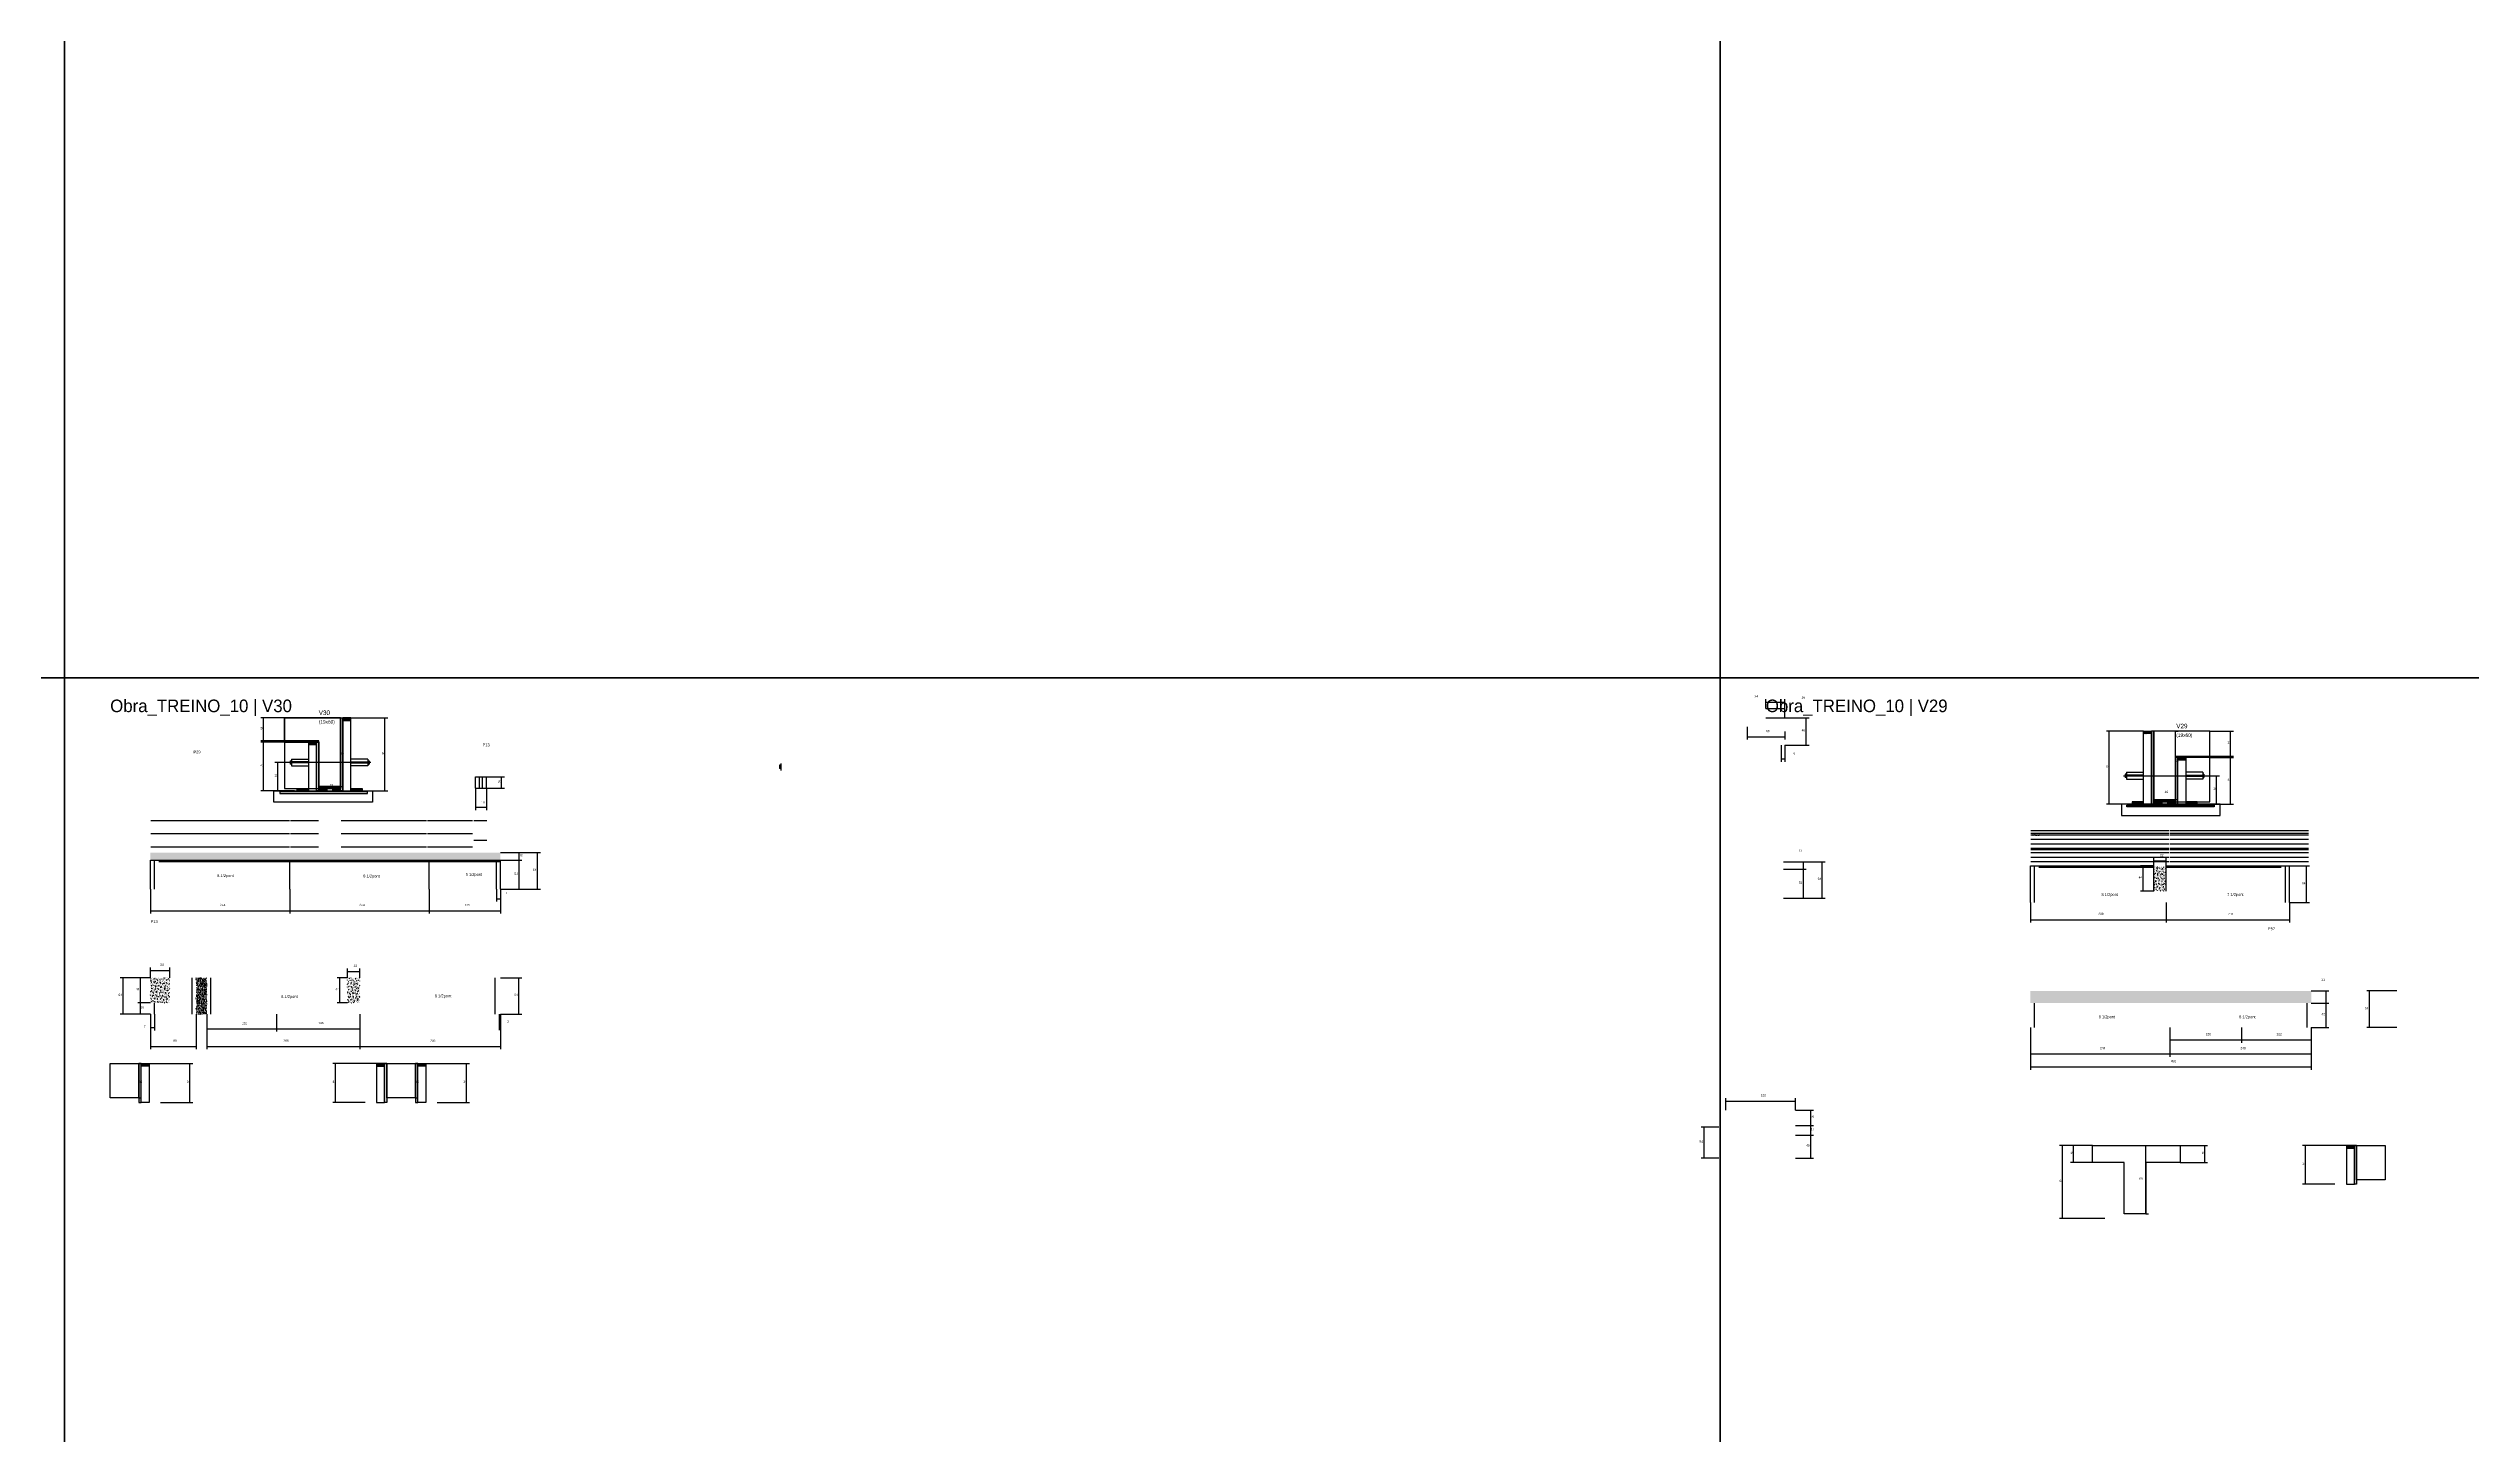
# Model space of a CAD drawing. Header units: metres. Extents: x -41 to 34840, y -36000 to 1848.
# Drawn here: x 17372 to 21616, y -17526 to -15097 of the extents above; entities that cross this region are included whole.
import ezdxf

# ---------------------------------------------------------------- set-up
doc = ezdxf.new("R2010")
doc.units = ezdxf.units.M
for name, color, linetype in [('barrote', 126, 'Continuous'), ('CELL_BORDER', 8, 'Continuous'), ('CONCRETO', 251, 'Continuous'), ('COTA', 4, 'Continuous'), ('Cota Seção (2x)', 4, 'Continuous'), ('Hachura', 253, 'Continuous'), ('LABEL_ID', 3, 'Continuous'), ('Madeira', 126, 'Continuous'), ('NOMENCLATURA', 7, 'Continuous'), ('Painéis', 200, 'Continuous'), ('SARR_2.2x7', 40, 'Continuous'), ('SCO-___-LAJ', 4, 'Continuous'), ('TENSOR', 2, 'Continuous'), ('Texto Seção', 7, 'Continuous')]:
    doc.layers.add(name, color=color, linetype=linetype)

msp = doc.modelspace()

# ---------------------------------------------------------------- hatches: boundary and pattern name
at = {"layer": 'COTA'}
h = msp.add_hatch(dxfattribs=at)
h.set_pattern_fill('AR-CONC', scale=0.03)
h.paths.add_polyline_path([(17550.4, -16506.2), (17550.4, -16520.2), (17550.4, -16520.2), (18163.4, -16520.2), (18163.4, -16520.2), (18163.4, -16506.2), (18163.4, -16506.2), (17550.4, -16506.2)])
h = msp.add_hatch(dxfattribs=at)
h.set_pattern_fill('AR-CONC', scale=0.03)
h.paths.add_polyline_path([(21059.4, -16573.5), (21081.4, -16573.5), (21081.4, -16529.5), (21059.4, -16529.5)])
h = msp.add_hatch(dxfattribs=at)
h.set_pattern_fill('AR-CONC', scale=0.03)
h.paths.add_polyline_path([(17584.4, -16725.3), (17550.4, -16725.3), (17550.4, -16769.3), (17584.4, -16769.3)])
h = msp.add_hatch(dxfattribs=at)
h.set_pattern_fill('AR-CONC', scale=0.03)
h.paths.add_polyline_path([(17630.4, -16789.3), (17649.4, -16789.3), (17649.4, -16725.3), (17630.4, -16725.3)])
h = msp.add_hatch(dxfattribs=at)
h.set_pattern_fill('AR-CONC', scale=0.03)
h.paths.add_polyline_path([(17895.4, -16769.3), (17917.4, -16769.3), (17917.4, -16725.3), (17895.4, -16725.3)])
h = msp.add_hatch(dxfattribs=at)
h.set_pattern_fill('AR-CONC', scale=0.03)
h.paths.add_polyline_path([(20843.4, -16748.6), (20843.4, -16769.8), (21335.4, -16769.8), (21335.4, -16748.6)])
at = {"layer": 'Hachura'}
h = msp.add_hatch(color=8, dxfattribs=at)
h.dxf.hatch_style = 1
h.paths.add_polyline_path([(17883.3, -16270), (17887.3, -16270), (17887.3, -16270), (17887.3, -16398), (17887.3, -16398), (17883.3, -16398), (17883.3, -16398), (17883.3, -16270)])
h = msp.add_hatch(dxfattribs=at)
h.set_pattern_fill('ANSI31', scale=0.5)
h.paths.add_polyline_path([(17901.3, -16274.4), (17901.3, -16270), (17901.3, -16270), (17887.3, -16270), (17887.3, -16270), (17887.3, -16274.4), (17887.3, -16274.4), (17901.3, -16274.4)])
h = msp.add_hatch(dxfattribs=at)
h.set_pattern_fill('ANSI31', scale=0.5)
h.paths.add_polyline_path([(21041.4, -16297.7), (21041.4, -16293.3), (21041.4, -16293.3), (21055.4, -16293.3), (21055.4, -16293.3), (21055.4, -16297.7), (21055.4, -16297.7), (21041.4, -16297.7)])
h = msp.add_hatch(color=8, dxfattribs=at)
h.dxf.hatch_style = 1
h.paths.add_polyline_path([(21059.4, -16293.3), (21055.4, -16293.3), (21055.4, -16293.3), (21055.4, -16421.3), (21055.4, -16421.3), (21059.4, -16421.3), (21059.4, -16421.3), (21059.4, -16293.3)])
h = msp.add_hatch(color=8, dxfattribs=at)
h.dxf.hatch_style = 1
h.paths.add_polyline_path([(17845.3, -16312.4), (17845.3, -16310), (17845.3, -16310), (17785.3, -16310), (17785.3, -16310), (17785.3, -16312.4), (17785.3, -16312.4), (17845.3, -16312.4)])
h = msp.add_hatch(dxfattribs=at)
h.set_pattern_fill('ANSI31', scale=0.5)
h.paths.add_polyline_path([(17841.3, -16316.8), (17841.3, -16312.4), (17841.3, -16312.4), (17827.3, -16312.4), (17827.3, -16312.4), (17827.3, -16316.8), (17827.3, -16316.8), (17841.3, -16316.8)])
h = msp.add_hatch(color=8, dxfattribs=at)
h.dxf.hatch_style = 1
h.paths.add_polyline_path([(17841.3, -16312.4), (17845.3, -16312.4), (17845.3, -16312.4), (17845.3, -16398), (17845.3, -16398), (17841.3, -16398), (17841.3, -16398), (17841.3, -16312.4)])
h = msp.add_hatch(color=8, dxfattribs=at)
h.dxf.hatch_style = 1
h.paths.add_polyline_path([(21097.4, -16339.7), (21097.4, -16337.3), (21097.4, -16337.3), (21157.4, -16337.3), (21157.4, -16337.3), (21157.4, -16339.7), (21157.4, -16339.7), (21097.4, -16339.7)])
h = msp.add_hatch(color=8, dxfattribs=at)
h.dxf.hatch_style = 1
h.paths.add_polyline_path([(21101.4, -16339.7), (21097.4, -16339.7), (21097.4, -16339.7), (21097.4, -16421.3), (21097.4, -16421.3), (21101.4, -16421.3), (21101.4, -16421.3), (21101.4, -16339.7)])
h = msp.add_hatch(dxfattribs=at)
h.set_pattern_fill('ANSI31', scale=0.5)
h.paths.add_polyline_path([(21101.4, -16344.1), (21101.4, -16339.7), (21101.4, -16339.7), (21115.4, -16339.7), (21115.4, -16339.7), (21115.4, -16344.1), (21115.4, -16344.1), (21101.4, -16344.1)])
h = msp.add_hatch(dxfattribs=at)
h.set_pattern_fill('ANSI31', scale=0.5)
h.paths.add_polyline_path([(17807.3, -16398), (17807.3, -16393.6), (17807.3, -16393.6), (17827.3, -16393.6), (17827.3, -16393.6), (17827.3, -16398), (17827.3, -16398), (17807.3, -16398)])
h = msp.add_hatch(color=8, dxfattribs=at)
h.dxf.hatch_style = 1
h.paths.add_polyline_path([(17883.3, -16393.6), (17883.3, -16390), (17883.3, -16390), (17845.3, -16390), (17845.3, -16390), (17845.3, -16393.6), (17845.3, -16393.6), (17883.3, -16393.6)])
h = msp.add_hatch(dxfattribs=at)
h.set_pattern_fill('ANSI31', scale=0.5)
h.paths.add_polyline_path([(17845.3, -16398), (17845.3, -16393.6), (17845.3, -16393.6), (17859.3, -16393.6), (17859.3, -16393.6), (17859.3, -16398), (17859.3, -16398), (17845.3, -16398)])
h = msp.add_hatch(dxfattribs=at)
h.set_pattern_fill('ANSI31', scale=0.5)
h.paths.add_polyline_path([(17883.3, -16398), (17883.3, -16393.6), (17883.3, -16393.6), (17869.3, -16393.6), (17869.3, -16393.6), (17869.3, -16398), (17869.3, -16398), (17883.3, -16398)])
h = msp.add_hatch(dxfattribs=at)
h.set_pattern_fill('ANSI31', scale=0.5)
h.paths.add_polyline_path([(17901.3, -16398), (17901.3, -16393.6), (17901.3, -16393.6), (17921.3, -16393.6), (17921.3, -16393.6), (17921.3, -16398), (17921.3, -16398), (17901.3, -16398)])
h = msp.add_hatch(dxfattribs=at)
h.set_pattern_fill('ANSI31', scale=0.5)
h.paths.add_polyline_path([(21041.4, -16421.3), (21041.4, -16416.9), (21041.4, -16416.9), (21021.4, -16416.9), (21021.4, -16416.9), (21021.4, -16421.3), (21021.4, -16421.3), (21041.4, -16421.3)])
h = msp.add_hatch(color=8, dxfattribs=at)
h.dxf.hatch_style = 1
h.paths.add_polyline_path([(21059.4, -16416.9), (21059.4, -16413.3), (21059.4, -16413.3), (21097.4, -16413.3), (21097.4, -16413.3), (21097.4, -16416.9), (21097.4, -16416.9), (21059.4, -16416.9)])
h = msp.add_hatch(dxfattribs=at)
h.set_pattern_fill('ANSI31', scale=0.5)
h.paths.add_polyline_path([(21059.4, -16421.3), (21059.4, -16416.9), (21059.4, -16416.9), (21073.4, -16416.9), (21073.4, -16416.9), (21073.4, -16421.3), (21073.4, -16421.3), (21059.4, -16421.3)])
h = msp.add_hatch(dxfattribs=at)
h.set_pattern_fill('ANSI31', scale=0.5)
h.paths.add_polyline_path([(21097.4, -16421.3), (21097.4, -16416.9), (21097.4, -16416.9), (21083.4, -16416.9), (21083.4, -16416.9), (21083.4, -16421.3), (21083.4, -16421.3), (21097.4, -16421.3)])
h = msp.add_hatch(dxfattribs=at)
h.set_pattern_fill('ANSI31', scale=0.5)
h.paths.add_polyline_path([(21135.4, -16421.3), (21135.4, -16416.9), (21135.4, -16416.9), (21115.4, -16416.9), (21115.4, -16416.9), (21115.4, -16421.3), (21115.4, -16421.3), (21135.4, -16421.3)])
h = msp.add_hatch(color=8, dxfattribs=at)
h.dxf.hatch_style = 1
h.paths.add_polyline_path([(17534, -16875.7), (17530, -16875.7), (17530, -16875.7), (17530, -16943.7), (17530, -16943.7), (17534, -16943.7), (17534, -16943.7), (17534, -16875.7)])
h = msp.add_hatch(dxfattribs=at)
h.set_pattern_fill('ANSI31', scale=0.5)
h.paths.add_polyline_path([(17534, -16880.1), (17534, -16875.7), (17534, -16875.7), (17548, -16875.7), (17548, -16875.7), (17548, -16880.1), (17548, -16880.1), (17534, -16880.1)])
h = msp.add_hatch(dxfattribs=at)
h.set_pattern_fill('ANSI31', scale=0.5)
h.paths.add_polyline_path([(17960.6, -16880.1), (17960.6, -16875.7), (17960.6, -16875.7), (17946.6, -16875.7), (17946.6, -16875.7), (17946.6, -16880.1), (17946.6, -16880.1), (17960.6, -16880.1)])
h = msp.add_hatch(color=8, dxfattribs=at)
h.dxf.hatch_style = 1
h.paths.add_polyline_path([(17960.6, -16875.7), (17964.6, -16875.7), (17964.6, -16875.7), (17964.6, -16943.7), (17964.6, -16943.7), (17960.6, -16943.7), (17960.6, -16943.7), (17960.6, -16875.7)])
h = msp.add_hatch(color=8, dxfattribs=at)
h.dxf.hatch_style = 1
h.paths.add_polyline_path([(18018.6, -16875.7), (18014.6, -16875.7), (18014.6, -16875.7), (18014.6, -16943.7), (18014.6, -16943.7), (18018.6, -16943.7), (18018.6, -16943.7), (18018.6, -16875.7)])
h = msp.add_hatch(dxfattribs=at)
h.set_pattern_fill('ANSI31', scale=0.5)
h.paths.add_polyline_path([(18018.6, -16880.1), (18018.6, -16875.7), (18018.6, -16875.7), (18032.6, -16875.7), (18032.6, -16875.7), (18032.6, -16880.1), (18032.6, -16880.1), (18018.6, -16880.1)])
h = msp.add_hatch(dxfattribs=at)
h.set_pattern_fill('ANSI31', scale=0.5)
h.paths.add_polyline_path([(21410.8, -17023.7), (21410.8, -17019.3), (21410.8, -17019.3), (21396.8, -17019.3), (21396.8, -17019.3), (21396.8, -17023.7), (21396.8, -17023.7), (21410.8, -17023.7)])
h = msp.add_hatch(color=8, dxfattribs=at)
h.dxf.hatch_style = 1
h.paths.add_polyline_path([(21410.8, -17019.3), (21414.8, -17019.3), (21414.8, -17019.3), (21414.8, -17087.3), (21414.8, -17087.3), (21410.8, -17087.3), (21410.8, -17087.3), (21410.8, -17019.3)])

# ---------------------------------------------------------------- linework, layer by layer
for p, q in [((17795.3, -16345.1), (17795.3, -16351.1)), ((17795.3, -16345.1), (17797.3, -16345.1)), ((17797.3, -16351.1), (17795.3, -16351.1)), ((17797.3, -16342.1), (17797.3, -16354.1)), ((17797.3, -16342.1), (17827.3, -16342.1)), ((17827.3, -16347.1), (17797.3, -16347.1)), ((17827.3, -16349.1), (17797.3, -16349.1)), ((17797.3, -16354.1), (17827.3, -16354.1)), ((17931.3, -16342.1), (17901.3, -16342.1)), ((17901.3, -16347.1), (17931.3, -16347.1)), ((17901.3, -16349.1), (17931.3, -16349.1)), ((17931.3, -16354.1), (17901.3, -16354.1)), ((17931.3, -16342.1), (17931.3, -16354.1)), ((17931.3, -16345.1), (17933.3, -16345.1)), ((17931.3, -16351.1), (17933.3, -16351.1)), ((17933.3, -16345.1), (17933.3, -16351.1)), ((18652.5, -16353), (18652.5, -16359)), ((18654.5, -16353), (18652.5, -16353)), ((18654.5, -16359), (18652.5, -16359)), ((18654.5, -16350), (18654.5, -16362)), ((21009.4, -16368.4), (21009.4, -16374.4)), ((21011.4, -16368.4), (21009.4, -16368.4)), ((21011.4, -16374.4), (21009.4, -16374.4)), ((21011.4, -16365.4), (21011.4, -16377.4)), ((21011.4, -16365.4), (21041.4, -16365.4)), ((21041.4, -16370.4), (21011.4, -16370.4)), ((21041.4, -16372.4), (21011.4, -16372.4)), ((21011.4, -16377.4), (21041.4, -16377.4)), ((21145.4, -16365.4), (21115.4, -16365.4)), ((21115.4, -16370.4), (21145.4, -16370.4)), ((21115.4, -16372.4), (21145.4, -16372.4)), ((21145.4, -16377.4), (21115.4, -16377.4)), ((21145.4, -16365.4), (21145.4, -16377.4)), ((21147.4, -16368.4), (21145.4, -16368.4)), ((21145.4, -16374.4), (21147.4, -16374.4)), ((21147.4, -16368.4), (21147.4, -16374.4))]:
    msp.add_line(p, q)
at = {"layer": 'barrote'}
for points in [[(17939.7, -16418), (17766.7, -16418), (17766.7, -16398), (17939.7, -16398)], [(21003, -16441.3), (21176, -16441.3), (21176, -16421.3), (21003, -16421.3)]]:
    msp.add_lwpolyline(points, close=True, dxfattribs=at)
at = {"layer": 'CELL_BORDER'}
for points in [[(14500, -16200), (17400, -16200), (17400, -14400), (14500, -14400)], [(17400, -16200), (20300, -16200), (20300, -14400), (17400, -14400)], [(20300, -16200), (23200, -16200), (23200, -14400), (20300, -14400)], [(14500, -18000), (17400, -18000), (17400, -16200), (14500, -16200)], [(17400, -18000), (20300, -18000), (20300, -16200), (17400, -16200)], [(20300, -18000), (23200, -18000), (23200, -16200), (20300, -16200)]]:
    msp.add_lwpolyline(points, close=True, dxfattribs=at)
at = {"layer": 'CONCRETO'}
for points in [[(17845.3, -16310), (17785.3, -16310), (17785.3, -16270), (17845.3, -16270), (17845.3, -16270), (17883.3, -16270), (17883.3, -16393.6), (17883.3, -16393.6), (17883.3, -16390), (17845.3, -16390)], [(17785.3, -16393.6), (17883.3, -16393.6), (17883.3, -16270), (17785.3, -16270)], [(21097.4, -16337.3), (21157.4, -16337.3), (21157.4, -16293.3), (21097.4, -16293.3), (21097.4, -16293.3), (21059.4, -16293.3), (21059.4, -16416.9), (21059.4, -16416.9), (21059.4, -16413.3), (21097.4, -16413.3)], [(21059.4, -16416.9), (21157.4, -16416.9), (21157.4, -16293.3), (21059.4, -16293.3)], [(17480, -16875.7), (17480, -16875.7), (17480, -16875.7), (17480, -16875.7), (17530, -16875.7), (17530, -16875.7), (17530, -16875.7), (17530, -16935.7), (17480, -16935.7), (17480, -16875.7)], [(17964.6, -16875.7), (17964.6, -16875.7), (17964.6, -16875.7), (17964.6, -16875.7), (18014.6, -16875.7), (18014.6, -16875.7), (18014.6, -16875.7), (18014.6, -16935.7), (17964.6, -16935.7), (17964.6, -16875.7)], [(20951.9, -17049.3), (20951.9, -17019.3), (21105.5, -17019.3), (21105.5, -17049.3), (21045.5, -17049.3), (21045.5, -17139.3), (21007.5, -17139.3), (21007.5, -17049.3)], [(21414.8, -17019.3), (21414.8, -17019.3), (21414.8, -17019.3), (21414.8, -17019.3), (21464.8, -17019.3), (21464.8, -17019.3), (21464.8, -17019.3), (21464.8, -17079.3), (21414.8, -17079.3), (21414.8, -17019.3)]]:
    msp.add_lwpolyline(points, close=True, dxfattribs=at)
at = {"layer": 'COTA'}
for p, q in [((17785.3, -16270), (17743.6, -16270)), ((17748.6, -16310), (17748.6, -16270)), ((17901.3, -16270), (17966.3, -16270)), ((17961.3, -16398), (17961.3, -16270)), ((21041.4, -16293.3), (20976.4, -16293.3)), ((20981.4, -16421.3), (20981.4, -16293.3)), ((21157.4, -16293.3), (21199.1, -16293.3)), ((21194.1, -16337.3), (21194.1, -16293.3)), ((17785.3, -16310), (17743.6, -16310)), ((17785.3, -16312.4), (17743.6, -16312.4)), ((17748.6, -16398), (17748.6, -16312.4)), ((20407, -16317.8), (20407, -16346.9)), ((20413.5, -16317.8), (20413.5, -16346.9)), ((21157.4, -16337.3), (21199.1, -16337.3)), ((21157.4, -16339.7), (21199.1, -16339.7)), ((21194.1, -16421.3), (21194.1, -16339.7)), ((17792, -16348.1), (17768.5, -16348.1)), ((17773.5, -16398), (17773.5, -16348.1)), ((18139.1, -16373.3), (18170.4, -16373.3)), ((18165.4, -16393.3), (18165.4, -16373.3)), ((20407, -16341.9), (20413.5, -16341.9)), ((21150.7, -16371.4), (21174.3, -16371.4)), ((21169.3, -16421.3), (21169.3, -16371.4)), ((17802.9, -16398), (17743.6, -16398)), ((17792, -16398), (17768.5, -16398)), ((17901.3, -16398), (17966.3, -16398)), ((18120.1, -16393.3), (18120.1, -16431.5)), ((18139.1, -16393.3), (18139.1, -16431.5)), ((18139.1, -16393.3), (18170.4, -16393.3)), ((21041.4, -16421.3), (20976.4, -16421.3)), ((21139.8, -16421.3), (21199.1, -16421.3)), ((21150.7, -16421.3), (21174.3, -16421.3)), ((18120.1, -16426.5), (18139.1, -16426.5)), ((18163.4, -16506.2), (18201.2, -16506.2)), ((18163.4, -16506.2), (18233.4, -16506.2)), ((18196.2, -16519.4), (18196.2, -16506.2)), ((18228.4, -16570.2), (18228.4, -16506.2)), ((18163.4, -16519.4), (18201.2, -16519.4)), ((18163.4, -16519.4), (18201.2, -16519.4)), ((18196.2, -16570.2), (18196.2, -16519.4)), ((20410.8, -16522), (20483.8, -16522)), ((20410.8, -16535.2), (20450.7, -16535.2)), ((20445.7, -16586), (20445.7, -16535.2)), ((20478.8, -16586), (20478.8, -16522)), ((17550.4, -16570.2), (17550.4, -16613)), ((17794.4, -16570.2), (17794.4, -16613)), ((17794.4, -16570.2), (17794.4, -16613)), ((18038.4, -16570.2), (18038.4, -16613)), ((18038.4, -16570.2), (18038.4, -16613)), ((18156.4, -16570.2), (18156.4, -16592)), ((18156.4, -16587), (18163.4, -16587)), ((18163.4, -16570.2), (18163.4, -16592)), ((18163.4, -16570.2), (18163.4, -16613)), ((18163.4, -16570.2), (18201.2, -16570.2)), ((18163.4, -16570.2), (18233.4, -16570.2)), ((20410.8, -16586), (20450.7, -16586)), ((20410.8, -16586), (20483.8, -16586)), ((17550.4, -16608), (17794.4, -16608)), ((17794.4, -16608), (18038.4, -16608)), ((18038.4, -16608), (18163.4, -16608)), ((17550.4, -16789.3), (17550.4, -16817.8)), ((17550.4, -16789.3), (17550.4, -16850.7)), ((17557.4, -16789.3), (17557.4, -16817.8)), ((17630.4, -16789.3), (17630.4, -16850.7)), ((17649.4, -16789.3), (17649.4, -16850.7)), ((17917.4, -16789.3), (17917.4, -16850.7)), ((17917.4, -16789.3), (17917.4, -16850.7)), ((18163.4, -16789.3), (18163.4, -16850.7)), ((17550.4, -16812.8), (17557.4, -16812.8)), ((17550.4, -16845.7), (17630.4, -16845.7)), ((17649.4, -16845.7), (17917.4, -16845.7)), ((17917.4, -16845.7), (18163.4, -16845.7)), ((21087.4, -16812.6), (21087.4, -16839.3)), ((21087.4, -16834.3), (21213.4, -16834.3)), ((21213.4, -16812.6), (21213.4, -16839.3)), ((21213.4, -16812.6), (21213.4, -16839.3)), ((21213.4, -16834.3), (21335.4, -16834.3)), ((21335.4, -16812.6), (21335.4, -16839.3)), ((17548, -16875.7), (17624.5, -16875.7)), ((17619.5, -16943.7), (17619.5, -16875.7)), ((17964.6, -16875.7), (17869.9, -16875.7)), ((17874.9, -16943.7), (17874.9, -16875.7)), ((18032.6, -16875.7), (18109.1, -16875.7)), ((18104.1, -16943.7), (18104.1, -16875.7)), ((17568, -16943.7), (17624.5, -16943.7)), ((17926.6, -16943.7), (17869.9, -16943.7)), ((18052.6, -16943.7), (18109.1, -16943.7)), ((20951.9, -17019.3), (20894.5, -17019.3)), ((20899.5, -17147.3), (20899.5, -17019.3)), ((20951.9, -17019.3), (20913.8, -17019.3)), ((20951.9, -17049.3), (20913.8, -17049.3)), ((20918.8, -17049.3), (20918.8, -17019.3)), ((21105.5, -17019.3), (21153.8, -17019.3)), ((21105.5, -17049.3), (21153.8, -17049.3)), ((21148.8, -17049.3), (21148.8, -17019.3)), ((21414.8, -17019.3), (21320.2, -17019.3)), ((21325.2, -17087.3), (21325.2, -17019.3)), ((21376.8, -17087.3), (21320.2, -17087.3)), ((20973.9, -17147.3), (20894.5, -17147.3))]:
    msp.add_line(p, q, dxfattribs=at)
at = {"layer": 'Cota Seção (2x)'}
for p, q in [((20380, -16253.8), (20380, -16237.5)), ((20380, -16242.5), (20413.5, -16242.5)), ((20380, -16253.8), (20380, -16248.8)), ((20380, -16253.8), (20413.5, -16253.8)), ((20413.5, -16270), (20413.5, -16237.5)), ((20413.5, -16270), (20413.5, -16248.8)), ((17845.3, -16270), (17888.3, -16270)), ((17883.3, -16390), (17883.3, -16270)), ((20347.5, -16285.8), (20347.5, -16308.2)), ((20413.5, -16270), (20455.6, -16270)), ((20413.5, -16293.9), (20413.5, -16308.2)), ((20450.6, -16317.8), (20450.6, -16270)), ((21097.4, -16413.3), (21097.4, -16293.3)), ((21097.4, -16293.3), (21102.4, -16293.3)), ((20347.5, -16303.2), (20413.5, -16303.2)), ((20413.5, -16317.8), (20455.6, -16317.8)), ((17845.3, -16398), (17845.3, -16385)), ((17845.3, -16390), (17888.3, -16390)), ((17845.3, -16390), (17883.3, -16390)), ((17883.3, -16398), (17883.3, -16385)), ((21059.4, -16421.3), (21059.4, -16408.3)), ((21059.4, -16413.3), (21097.4, -16413.3)), ((21097.4, -16421.3), (21097.4, -16408.3)), ((21097.4, -16413.3), (21102.4, -16413.3)), ((20410.8, -16522), (20450.7, -16522)), ((20410.8, -16535.2), (20450.7, -16535.2)), ((20445.7, -16535.2), (20445.7, -16522)), ((21059.4, -16529.5), (21036.1, -16529.5)), ((21041.1, -16573.5), (21041.1, -16529.5)), ((21059.4, -16529.5), (21059.4, -16515.7)), ((21059.4, -16520.7), (21081.4, -16520.7)), ((21081.4, -16529.5), (21081.4, -16515.7)), ((21297.4, -16529.5), (21332.1, -16529.5)), ((21327.1, -16593.5), (21327.1, -16529.5)), ((20843.4, -16593.5), (20843.4, -16628.8)), ((21059.4, -16573.5), (21036.1, -16573.5)), ((21081.4, -16593.5), (21081.4, -16628.8)), ((21081.4, -16593.5), (21081.4, -16628.8)), ((21297.4, -16593.5), (21297.4, -16628.8)), ((21297.4, -16593.5), (21332.1, -16593.5)), ((20843.4, -16623.8), (21081.4, -16623.8)), ((21081.4, -16623.8), (21297.4, -16623.8)), ((17550.4, -16725.3), (17550.4, -16707.6)), ((17550.4, -16712.6), (17584.4, -16712.6)), ((17584.4, -16725.3), (17584.4, -16707.6)), ((17895.4, -16725.3), (17895.4, -16709.3)), ((17895.4, -16714.3), (17917.4, -16714.3)), ((17917.4, -16725.3), (17917.4, -16709.3)), ((17550.4, -16725.3), (17497.6, -16725.3)), ((17502.6, -16789.3), (17502.6, -16725.3)), ((17550.4, -16725.3), (17528.1, -16725.3)), ((17533.1, -16769.3), (17533.1, -16725.3)), ((17895.4, -16725.3), (17877.5, -16725.3)), ((17882.5, -16769.3), (17882.5, -16725.3)), ((18163.4, -16725.3), (18200.8, -16725.3)), ((18195.8, -16789.3), (18195.8, -16725.3)), ((21335.4, -16748.6), (21366.3, -16748.6)), ((21361.3, -16769.8), (21361.3, -16748.6)), ((21485.2, -16748.6), (21432.4, -16748.6)), ((21437.4, -16812.6), (21437.4, -16748.6)), ((17550.4, -16789.3), (17497.6, -16789.3)), ((17550.4, -16769.3), (17528.1, -16769.3)), ((17550.4, -16769.3), (17528.1, -16769.3)), ((17550.4, -16789.3), (17528.1, -16789.3)), ((17533.1, -16789.3), (17533.1, -16769.3)), ((17649.4, -16789.3), (17649.4, -16819.8)), ((17771.4, -16789.3), (17771.4, -16819.8)), ((17771.4, -16789.3), (17771.4, -16819.8)), ((17895.4, -16769.3), (17877.5, -16769.3)), ((17917.4, -16789.3), (17917.4, -16819.8)), ((18161.4, -16789.3), (18161.4, -16817.2)), ((18163.4, -16789.3), (18200.8, -16789.3)), ((18163.4, -16789.3), (18163.4, -16817.2)), ((21335.4, -16769.8), (21366.3, -16769.8)), ((21335.4, -16769.8), (21366.3, -16769.8)), ((21361.3, -16812.6), (21361.3, -16769.8)), ((17649.4, -16814.8), (17771.4, -16814.8)), ((17771.4, -16814.8), (17917.4, -16814.8)), ((18161.4, -16812.2), (18163.4, -16812.2)), ((20843.4, -16812.6), (20843.4, -16863.8)), ((20843.4, -16812.6), (20843.4, -16886.5)), ((21087.4, -16812.6), (21087.4, -16863.8)), ((21087.4, -16812.6), (21087.4, -16863.8)), ((21335.4, -16812.6), (21335.4, -16863.8)), ((21335.4, -16812.6), (21366.3, -16812.6)), ((21335.4, -16812.6), (21335.4, -16886.5)), ((21485.2, -16812.6), (21432.4, -16812.6)), ((17530, -16935.7), (17530, -16875.7)), ((17530, -16875.7), (17535, -16875.7)), ((18014.6, -16935.7), (18014.6, -16875.7)), ((18014.6, -16875.7), (18019.6, -16875.7)), ((20843.4, -16858.8), (21087.4, -16858.8)), ((20843.4, -16881.5), (21335.4, -16881.5)), ((21087.4, -16858.8), (21335.4, -16858.8)), ((17530, -16935.7), (17535, -16935.7)), ((18014.6, -16935.7), (18019.6, -16935.7)), ((20309.8, -16957.5), (20309.8, -16936.4)), ((20309.8, -16941.4), (20431.8, -16941.4)), ((20431.8, -16957.5), (20431.8, -16936.4)), ((20431.8, -16957.5), (20463.7, -16957.5)), ((20458.7, -16984), (20458.7, -16957.5)), ((20297.8, -16987.4), (20266.8, -16987.4)), ((20271.8, -17041.5), (20271.8, -16987.4)), ((20431.8, -16984), (20463.7, -16984)), ((20431.8, -16984), (20463.7, -16984)), ((20431.8, -17001), (20463.7, -17001)), ((20431.8, -17001), (20463.7, -17001)), ((20458.7, -17001), (20458.7, -16984)), ((20458.7, -17041.5), (20458.7, -17001)), ((20297.8, -17041.5), (20266.8, -17041.5)), ((20431.8, -17041.5), (20463.7, -17041.5)), ((21045.5, -17139.3), (21045.5, -17019.3)), ((21045.5, -17019.3), (21050.5, -17019.3)), ((21045.5, -17139.3), (21050.5, -17139.3))]:
    msp.add_line(p, q, dxfattribs=at)
at = {"layer": 'Madeira'}
for points in [[(17901.3, -16274.4), (17901.3, -16270), (17887.3, -16270), (17887.3, -16274.4)], [(17901.3, -16270), (17887.3, -16270), (17887.3, -16398), (17901.3, -16398)], [(21041.4, -16297.7), (21041.4, -16293.3), (21055.4, -16293.3), (21055.4, -16297.7)], [(21041.4, -16293.3), (21055.4, -16293.3), (21055.4, -16421.3), (21041.4, -16421.3)], [(17841.3, -16316.8), (17841.3, -16312.4), (17827.3, -16312.4), (17827.3, -16316.8)], [(17841.3, -16312.4), (17827.3, -16312.4), (17827.3, -16398), (17841.3, -16398)], [(21101.4, -16344.1), (21101.4, -16339.7), (21115.4, -16339.7), (21115.4, -16344.1)], [(21101.4, -16339.7), (21115.4, -16339.7), (21115.4, -16421.3), (21101.4, -16421.3)], [(17939.7, -16418), (17766.7, -16418), (17766.7, -16398), (17939.7, -16398)], [(17807.3, -16398), (17807.3, -16393.6), (17827.3, -16393.6), (17827.3, -16398)], [(17845.3, -16398), (17845.3, -16393.6), (17859.3, -16393.6), (17859.3, -16398)], [(17883.3, -16398), (17883.3, -16393.6), (17869.3, -16393.6), (17869.3, -16398)], [(17901.3, -16398), (17901.3, -16393.6), (17921.3, -16393.6), (17921.3, -16398)], [(21003, -16441.3), (21176, -16441.3), (21176, -16421.3), (21003, -16421.3)], [(21041.4, -16421.3), (21041.4, -16416.9), (21021.4, -16416.9), (21021.4, -16421.3)], [(21059.4, -16421.3), (21059.4, -16416.9), (21073.4, -16416.9), (21073.4, -16421.3)], [(21097.4, -16421.3), (21097.4, -16416.9), (21083.4, -16416.9), (21083.4, -16421.3)], [(21135.4, -16421.3), (21135.4, -16416.9), (21115.4, -16416.9), (21115.4, -16421.3)], [(17534, -16880.1), (17534, -16875.7), (17548, -16875.7), (17548, -16880.1)], [(17534, -16875.7), (17548, -16875.7), (17548, -16943.7), (17534, -16943.7)], [(17960.6, -16880.1), (17960.6, -16875.7), (17946.6, -16875.7), (17946.6, -16880.1)], [(17960.6, -16875.7), (17946.6, -16875.7), (17946.6, -16943.7), (17960.6, -16943.7)], [(18018.6, -16880.1), (18018.6, -16875.7), (18032.6, -16875.7), (18032.6, -16880.1)], [(18018.6, -16875.7), (18032.6, -16875.7), (18032.6, -16943.7), (18018.6, -16943.7)], [(21410.8, -17023.7), (21410.8, -17019.3), (21396.8, -17019.3), (21396.8, -17023.7)], [(21410.8, -17019.3), (21396.8, -17019.3), (21396.8, -17087.3), (21410.8, -17087.3)]]:
    msp.add_lwpolyline(points, close=True, dxfattribs=at)
at = {"layer": 'Painéis'}
for p, q in [((17887.3, -16398), (17887.3, -16270)), ((20380, -16270), (20413.5, -16270)), ((21055.4, -16421.3), (21055.4, -16293.3)), ((17785.3, -16310), (17845.3, -16310)), ((17845.3, -16398), (17845.3, -16312.4)), ((21097.4, -16337.3), (21157.4, -16337.3)), ((21097.4, -16421.3), (21097.4, -16339.7)), ((18120.1, -16373.3), (18139.1, -16373.3)), ((18120.1, -16393.3), (18120.1, -16373.3)), ((18139.1, -16393.3), (18139.1, -16373.3)), ((17845.3, -16390), (17883.3, -16390)), ((17845.3, -16393.6), (17845.3, -16390)), ((17883.3, -16393.6), (17883.3, -16390)), ((18120.1, -16393.3), (18139.1, -16393.3)), ((21059.4, -16413.3), (21097.4, -16413.3)), ((21059.4, -16416.9), (21059.4, -16413.3)), ((21097.4, -16416.9), (21097.4, -16413.3)), ((17550.4, -16519.4), (18163.4, -16519.4)), ((17550.4, -16570.2), (17550.4, -16519.4)), ((17794.4, -16570.2), (17794.4, -16519.4)), ((18038.4, -16570.2), (18038.4, -16519.4)), ((18163.4, -16570.2), (18163.4, -16519.4)), ((20843.4, -16529.5), (21059.4, -16529.5)), ((20843.4, -16593.5), (20843.4, -16529.5)), ((21059.4, -16573.5), (21059.4, -16529.5)), ((21081.4, -16529.5), (21297.4, -16529.5)), ((21081.4, -16573.5), (21081.4, -16529.5)), ((21297.4, -16593.5), (21297.4, -16529.5))]:
    msp.add_line(p, q, dxfattribs=at)
for points in [[(17883.3, -16270), (17887.3, -16270), (17887.3, -16398), (17883.3, -16398)], [(21059.4, -16293.3), (21055.4, -16293.3), (21055.4, -16421.3), (21059.4, -16421.3)], [(17845.3, -16312.4), (17845.3, -16310), (17785.3, -16310), (17785.3, -16312.4)], [(17841.3, -16312.4), (17845.3, -16312.4), (17845.3, -16398), (17841.3, -16398)], [(21097.4, -16339.7), (21097.4, -16337.3), (21157.4, -16337.3), (21157.4, -16339.7)], [(21101.4, -16339.7), (21097.4, -16339.7), (21097.4, -16421.3), (21101.4, -16421.3)], [(17883.3, -16393.6), (17883.3, -16390), (17845.3, -16390), (17845.3, -16393.6)], [(21059.4, -16416.9), (21059.4, -16413.3), (21097.4, -16413.3), (21097.4, -16416.9)], [(17534, -16875.7), (17530, -16875.7), (17530, -16943.7), (17534, -16943.7)], [(17960.6, -16875.7), (17964.6, -16875.7), (17964.6, -16943.7), (17960.6, -16943.7)], [(18018.6, -16875.7), (18014.6, -16875.7), (18014.6, -16943.7), (18018.6, -16943.7)], [(21410.8, -17019.3), (21414.8, -17019.3), (21414.8, -17087.3), (21410.8, -17087.3)]]:
    msp.add_lwpolyline(points, close=True, dxfattribs=at)
at = {"layer": 'SARR_2.2x7'}
for p, q in [((18127.1, -16393.3), (18127.1, -16373.3)), ((18132.1, -16393.3), (18132.1, -16373.3)), ((17551.4, -16449.6), (17793.8, -16449.6)), ((17795.8, -16449.6), (17844.8, -16449.6)), ((17884.8, -16449.6), (18033.8, -16449.6)), ((18035.8, -16449.6), (18114.8, -16449.6)), ((18116.8, -16449.6), (18139.8, -16449.6)), ((20844.4, -16467.3), (21086.4, -16467.3)), ((21088.4, -16467.3), (21330.4, -16467.3)), ((17551.4, -16472.9), (17793.8, -16472.9)), ((17551.4, -16496.1), (17793.8, -16496.1)), ((17795.8, -16472.9), (17844.8, -16472.9)), ((17795.8, -16496.1), (17844.8, -16496.1)), ((17884.8, -16472.9), (18033.8, -16472.9)), ((17884.8, -16496.1), (18033.8, -16496.1)), ((18035.8, -16472.9), (18114.8, -16472.9)), ((18035.8, -16496.1), (18114.8, -16496.1)), ((18116.8, -16484.5), (18139.8, -16484.5)), ((20844.4, -16471.8), (21086.4, -16471.8)), ((20844.4, -16475.1), (21086.4, -16475.1)), ((20844.4, -16482.8), (21086.4, -16482.8)), ((20844.4, -16490.6), (21086.4, -16490.6)), ((20844.4, -16498.4), (21086.4, -16498.4)), ((20844.4, -16500.7), (21086.4, -16500.7)), ((20844.4, -16506.2), (21086.4, -16506.2)), ((21088.4, -16471.8), (21330.4, -16471.8)), ((21088.4, -16475.1), (21330.4, -16475.1)), ((21088.4, -16482.8), (21330.4, -16482.8)), ((21088.4, -16490.6), (21330.4, -16490.6)), ((21088.4, -16498.4), (21330.4, -16498.4)), ((21088.4, -16500.7), (21330.4, -16500.7)), ((21088.4, -16506.2), (21330.4, -16506.2)), ((17557.4, -16570.2), (17557.4, -16519.4)), ((17565.4, -16521.6), (17794.4, -16521.6)), ((17794.4, -16521.6), (18038.4, -16521.6)), ((18038.4, -16521.6), (18163.4, -16521.6)), ((18156.4, -16570.2), (18156.4, -16519.4)), ((20844.4, -16513.9), (21086.4, -16513.9)), ((20844.4, -16521.7), (21086.4, -16521.7)), ((20850.4, -16593.5), (20850.4, -16529.5)), ((20858.4, -16531.7), (21059.4, -16531.7)), ((21081.4, -16531.7), (21282.4, -16531.7)), ((21088.4, -16513.9), (21330.4, -16513.9)), ((21088.4, -16521.7), (21330.4, -16521.7)), ((21290.4, -16593.5), (21290.4, -16529.5)), ((17623.4, -16789.3), (17623.4, -16725.3)), ((17656.4, -16789.3), (17656.4, -16725.3)), ((18154.4, -16789.3), (18154.4, -16725.3)), ((17557.4, -16789.3), (17557.4, -16769.3)), ((20850.4, -16812.6), (20850.4, -16769.8)), ((21328.4, -16812.6), (21328.4, -16769.8))]:
    msp.add_line(p, q, dxfattribs=at)
at = {"layer": 'SCO-___-LAJ'}
for points in [[(17930.7, -16399.4), (17777.4, -16399.4), (17777.4, -16402.6), (17930.7, -16402.6)], [(21012.1, -16422.7), (21165.4, -16422.7), (21165.4, -16425.9), (21012.1, -16425.9)]]:
    msp.add_lwpolyline(points, close=True, dxfattribs=at)
at = {"layer": 'TENSOR'}
for p, q in [((17936.3, -16348.1), (17792, -16348.1)), ((21006.4, -16371.4), (21150.7, -16371.4))]:
    msp.add_line(p, q, dxfattribs=at)

# ---------------------------------------------------------------- texts
at = {"layer": 'COTA'}
for s, p in [('20', (17743.1, -16290)), ('64', (17955.8, -16334)), ('6', (20428.5, -16334.3)), ('22', (21188.6, -16315.3)), ('43', (17743.1, -16355.2)), ('25', (17768, -16373)), ('20', (18158.9, -16383.3)), ('64', (20975.9, -16357.3)), ('41', (21188.6, -16380.5)), ('19', (18129.6, -16420)), ('25', (21163.8, -16396.3)), ('13', (18196.2, -16512.8)), ('51', (18188.1, -16544.8)), ('64', (18220.3, -16538.2)), ('64', (20470.7, -16554)), ('7', (18172.2, -16578.9)), ('51', (20437.6, -16560.6)), ('244', (17672.4, -16599.9)), ('244', (17916.4, -16599.9)), ('125', (18100.9, -16599.9)), ('7', (17538.9, -16812.8)), ('80', (17590.4, -16837.6)), ('268', (17783.4, -16837.6)), ('246', (18040.4, -16837.6)), ('126', (21150.4, -16826.2)), ('122', (21274.4, -16826.2)), ('34', (17614, -16909.7)), ('34', (17869.4, -16909.7)), ('34', (18098.6, -16909.7)), ('15', (20913.3, -17034.3)), ('15', (21143.3, -17034.3)), ('34', (21319.7, -17053.3)), ('64', (20894, -17083.3))]:
    msp.add_text(s, height=4, dxfattribs=at).set_placement(p)
at = {"layer": 'Cota Seção (2x)'}
for s, p in [('34', (20360.1, -16234.3)), ('16', (20442.5, -16236.2)), ('66', (20380.5, -16295.1)), ('48', (20442.6, -16293.9)), ('60', (17883.3, -16334)), ('60', (21097.4, -16347.3)), ('19', (17864.3, -16390)), ('19', (21078.4, -16401.8)), ('13', (20437.5, -16504.7)), ('22', (21070.4, -16512.7)), ('44', (21033, -16551.5)), ('64', (21319, -16561.5)), ('238', (20962.4, -16615.6)), ('216', (21189.4, -16615.7)), ('34', (17567.4, -16704.3)), ('22', (17906.4, -16706.3)), ('64', (17494.5, -16757.3)), ('44', (17525, -16747.3)), ('44', (17874.4, -16747.3)), ('64', (18187.7, -16757.3)), ('21', (21353.2, -16730.8)), ('20', (17533.1, -16779.3)), ('122', (17710.4, -16806.8)), ('146', (17844.4, -16806.7)), ('2', (18175.4, -16804.2)), ('43', (21353.2, -16791.2)), ('64', (21429.3, -16780.6)), ('244', (20965.4, -16850.8)), ('248', (21211.4, -16850.7)), ('492', (21089.4, -16873.4)), ('30', (17530, -16909.7)), ('30', (18014.6, -16909.7)), ('122', (20370.8, -16933.3)), ('26', (20458.7, -16970.8)), ('54', (20263.7, -17014.5)), ('40', (20450.6, -17021.3)), ('17', (20458.7, -16992.5)), ('60', (21034, -17079.3))]:
    msp.add_text(s, height=4, dxfattribs=at).set_placement(p)
at = {"layer": 'LABEL_ID'}
for s, p in [('Obra_TREINO_10 | V30', (17480, -16260)), ('Obra_TREINO_10 | V29', (20380, -16260))]:
    msp.add_text(s, height=22, dxfattribs=at).set_placement(p)
at = {"layer": 'NOMENCLATURA'}
for s, p in [('P29', (17625.9, -16332.4)), ('P13', (18132.5, -16319.8)), ('P52', (20847, -16477.1)), ('8 1/2pont', (17667.4, -16549)), ('8 1/2pont', (17923.2, -16549.8)), ('5 1/2pont', (18102.7, -16547)), ('8 1/2pont', (20967.9, -16582.1)), ('7 1/2pont', (21187.9, -16582.1)), ('P13', (17551, -16629.6)), ('P52', (21259.5, -16642)), ('8 1/2pont', (17779.5, -16760.9)), ('8 1/2pont', (18048.6, -16759.7)), ('8 1/2pont', (20963, -16796.4)), ('8 1/2pont', (21209, -16796.4))]:
    msp.add_text(s, height=5, dxfattribs=at).set_placement(p)
at = {"layer": 'Texto Seção'}
for s, height, p in [('V30', 8, (17845.3, -16265)), ('(19x60)', 6, (17845.3, -16280)), ('V29', 8, (21098.9, -16288.3)), ('(19x60)', 6, (21098.9, -16303.3))]:
    msp.add_text(s, height=height, dxfattribs=at).set_placement(p)

doc.saveas('drawing.dxf')
